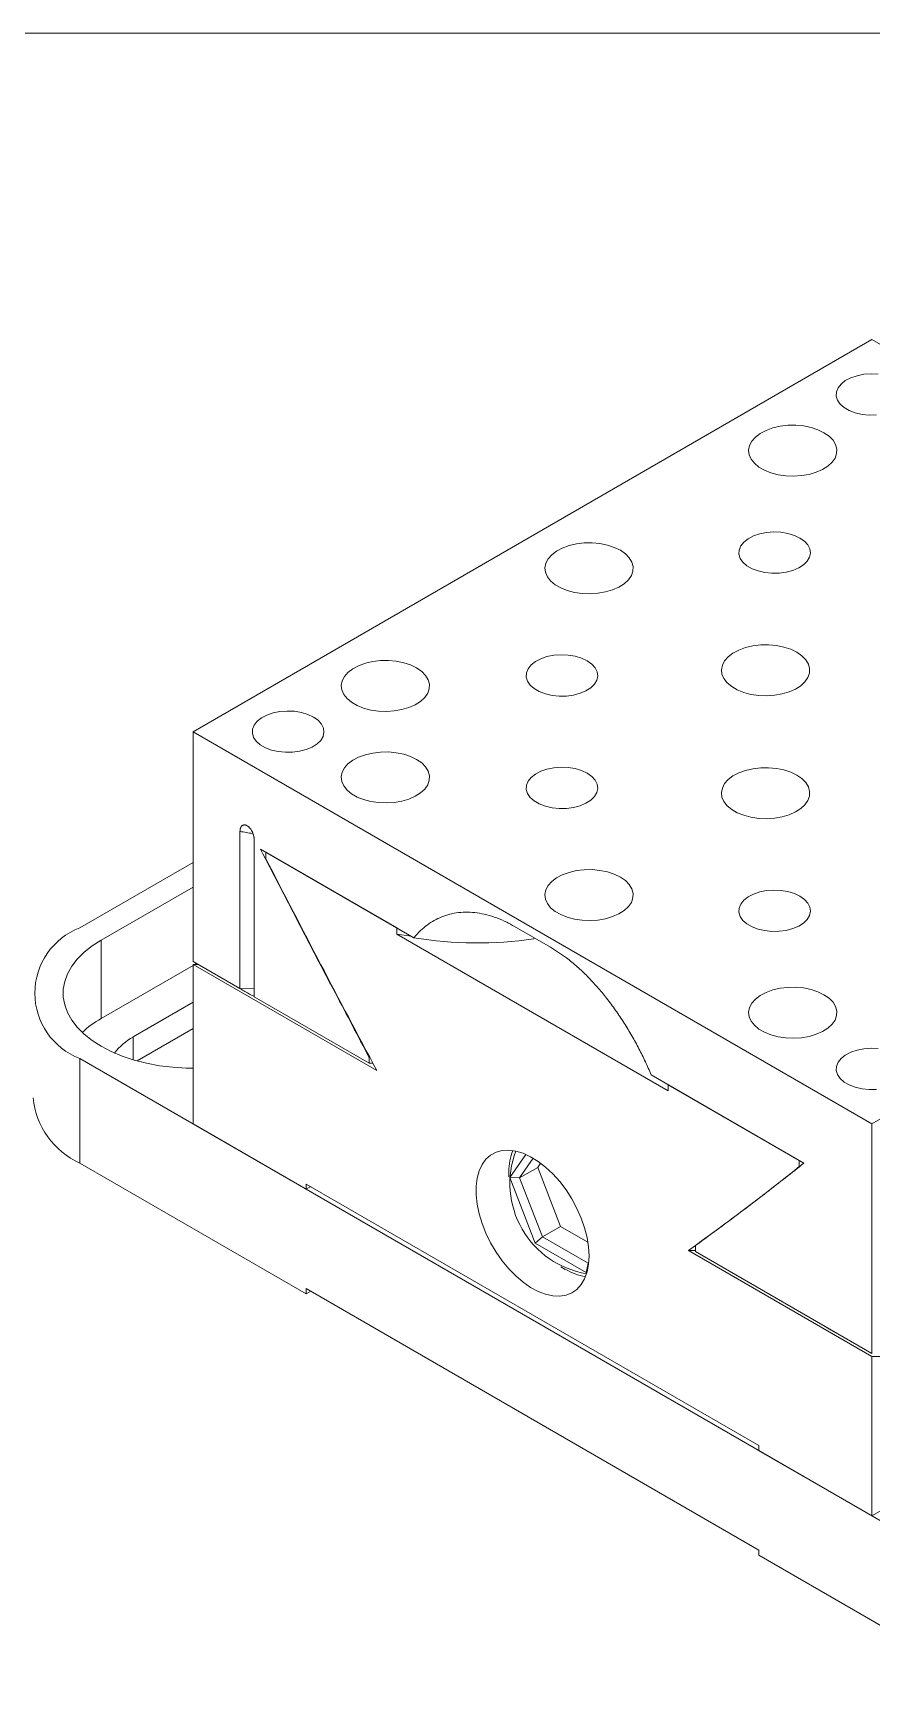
# Model space of a CAD drawing. Header units: inches. Extents: x 0.1 to 10.9, y 0 to 8.5.
# Drawn here: x 8.181 to 9.23, y 6.386 to 8.451 of the extents above; entities that cross this region are included whole.
import ezdxf

# ---------------------------------------------------------------- set-up
doc = ezdxf.new("R2010")
doc.units = ezdxf.units.IN
doc.header["$MEASUREMENT"] = 0

msp = doc.modelspace()

# ---------------------------------------------------------------- linework, layer by layer
at = {"color": 7, "linetype": 'Continuous', "lineweight": 0}
for p, q in [((0.0622, 8.4506), (10.9445, 8.4506)), ((9.2298, 8.0677), (8.3813, 7.5778)), ((10.0783, 7.5778), (9.2298, 8.0677)), ((8.3813, 7.2909), (8.3813, 7.5778)), ((8.3813, 7.5778), (9.2298, 7.088)), ((9.2298, 7.088), (10.0783, 7.5778)), ((8.4399, 7.4533), (8.4399, 7.257)), ((8.4576, 7.2468), (8.4576, 7.4431)), ((8.3813, 7.4145), (8.2398, 7.3328)), ((8.6572, 7.3205), (8.4657, 7.4311)), ((8.4723, 7.4272), (8.4723, 7.4194)), ((8.6358, 7.3328), (8.4723, 7.4272)), ((8.2664, 7.3175), (8.3813, 7.3838)), ((8.6358, 7.3251), (8.6358, 7.3328)), ((8.8282, 7.3085), (8.7829, 7.3346)), ((8.2664, 7.2195), (8.2664, 7.3175)), ((8.9752, 7.1291), (8.6358, 7.3251)), ((8.6539, 7.3224), (8.6358, 7.3251)), ((8.807, 7.3192), (8.8075, 7.3204)), ((8.4399, 7.257), (8.3813, 7.2909)), ((8.2664, 7.2195), (8.3813, 7.2858)), ((8.3813, 7.2872), (8.3813, 7.0879)), ((8.6109, 7.1546), (8.3813, 7.2872)), ((8.3878, 7.2871), (8.3813, 7.2872)), ((8.3836, 7.2871), (8.3856, 7.2883)), ((8.4399, 7.257), (8.4576, 7.2568)), ((8.3813, 7.2398), (8.3063, 7.1965)), ((8.6013, 7.1638), (8.4576, 7.2468)), ((8.3813, 7.2071), (8.3112, 7.1666)), ((8.2398, 7.1696), (9.3712, 6.5164)), ((8.2398, 7.1696), (8.2398, 7.0389)), ((8.6013, 7.1714), (8.6013, 7.1638)), ((8.6013, 7.1638), (8.6059, 7.1637)), ((9.1448, 7.039), (8.9539, 7.1493)), ((8.9752, 7.1369), (8.9752, 7.1291)), ((9.139, 7.0423), (8.9752, 7.1369)), ((8.3813, 7.0879), (8.5227, 7.0063)), ((9.2298, 6.801), (9.2298, 7.088)), ((9.2298, 6.5981), (10.0783, 7.0879)), ((8.7772, 7.021), (8.7973, 7.0497)), ((8.8065, 7.0449), (8.7894, 7.0205)), ((9.139, 7.0345), (9.139, 7.0423)), ((8.2398, 7.0389), (8.5227, 6.8756)), ((8.7761, 7.0282), (8.7761, 7.0216)), ((8.809, 6.939), (8.7772, 7.021)), ((8.7894, 7.0205), (8.7772, 7.021)), ((8.812, 7.0336), (8.7894, 7.0205)), ((8.7894, 7.0205), (8.818, 6.9469)), ((8.8157, 7.0388), (8.812, 7.0336)), ((8.812, 7.0336), (8.8406, 6.9599)), ((9.0884, 6.6862), (8.5227, 7.0128)), ((8.5227, 7.0128), (8.5227, 7.0063)), ((8.5227, 7.0063), (8.5283, 7.0095)), ((8.8406, 6.9599), (8.818, 6.9469)), ((8.8406, 6.9599), (8.8748, 6.9402)), ((8.818, 6.9469), (8.809, 6.939)), ((8.8727, 6.9022), (8.809, 6.939)), ((8.818, 6.9469), (8.8751, 6.9139)), ((9.2298, 6.7973), (9.0005, 6.9297)), ((9.0092, 6.9296), (9.0005, 6.9297)), ((9.0092, 6.9284), (9.0092, 6.9359)), ((9.2298, 6.801), (9.0092, 6.9284)), ((8.8409, 6.9095), (8.8465, 6.9062)), ((8.8751, 6.9139), (8.8727, 6.9022)), ((8.874, 6.904), (8.8727, 6.9022)), ((8.8751, 6.9139), (8.8759, 6.9149)), ((8.5227, 6.8822), (8.5227, 6.8756)), ((9.0884, 6.5556), (8.5227, 6.8822)), ((8.5227, 6.8756), (8.5283, 6.8789)), ((9.1766, 6.8315), (9.1726, 6.8341)), ((9.2298, 6.7973), (9.2298, 6.5981)), ((9.0884, 6.6797), (9.0884, 6.6862)), ((9.0884, 6.6797), (9.2298, 6.5981)), ((9.0884, 6.5556), (9.0884, 6.5491)), ((9.0884, 6.5491), (9.3712, 6.3858))]:
    msp.add_line(p, q, dxfattribs=at)
at = {"color": 8, "linetype": 'Continuous', "lineweight": 0}
msp.add_line((8.3063, 7.168), (8.3063, 7.1965), dxfattribs=at)
at = {"color": 7, "linetype": 'Continuous', "lineweight": 0, "flags": 128}
for points in [[(9.2377, 8.0246), (9.2287, 8.025), (9.2197, 8.0243), (9.2111, 8.0226), (9.2033, 8.02), (9.1965, 8.0165), (9.1912, 8.0122), (9.1874, 8.0075), (9.1853, 8.0024), (9.1851, 7.9971), (9.1867, 7.992), (9.1901, 7.9871), (9.1951, 7.9828), (9.2015, 7.9791), (9.209, 7.9762), (9.2175, 7.9742), (9.2264, 7.9733), (9.2354, 7.9735)], [(9.1698, 7.9514), (9.1622, 7.9551), (9.1536, 7.9579), (9.1443, 7.9598), (9.1345, 7.9607), (9.1246, 7.9606), (9.1149, 7.9594), (9.1057, 7.9573), (9.0974, 7.9543), (9.09, 7.9504), (9.0841, 7.9459), (9.0796, 7.9408), (9.0767, 7.9353), (9.0756, 7.9296), (9.0763, 7.9239), (9.0787, 7.9184), (9.0828, 7.9132), (9.0884, 7.9085), (9.0954, 7.9044), (9.1036, 7.9012), (9.1126, 7.8988), (9.1222, 7.8974), (9.132, 7.897), (9.1419, 7.8977), (9.1513, 7.8993), (9.1602, 7.9019), (9.168, 7.9054), (9.1747, 7.9096), (9.18, 7.9144), (9.1837, 7.9197), (9.1856, 7.9253), (9.1859, 7.931), (9.1843, 7.9367), (9.1811, 7.9421), (9.1762, 7.947), (9.1698, 7.9514)], [(9.1398, 7.8198), (9.1328, 7.8231), (9.1248, 7.8256), (9.1161, 7.827), (9.107, 7.8274), (9.098, 7.8267), (9.0895, 7.825), (9.0816, 7.8224), (9.0749, 7.8189), (9.0696, 7.8147), (9.0658, 7.8099), (9.0637, 7.8048), (9.0635, 7.7996), (9.0651, 7.7944), (9.0685, 7.7896), (9.0734, 7.7852), (9.0799, 7.7815), (9.0874, 7.7786), (9.0958, 7.7767), (9.1048, 7.7758), (9.1138, 7.7759), (9.1227, 7.7771), (9.1309, 7.7793), (9.1382, 7.7824), (9.1443, 7.7862), (9.1489, 7.7907), (9.1518, 7.7957), (9.153, 7.8009), (9.1523, 7.8061), (9.1498, 7.8111), (9.1456, 7.8158), (9.1398, 7.8198)], [(8.9153, 7.8045), (8.9077, 7.8081), (8.8991, 7.811), (8.8897, 7.8128), (8.8799, 7.8137), (8.8701, 7.8136), (8.8604, 7.8125), (8.8512, 7.8103), (8.8428, 7.8073), (8.8355, 7.8034), (8.8295, 7.7989), (8.825, 7.7938), (8.8222, 7.7883), (8.821, 7.7827), (8.8217, 7.777), (8.8241, 7.7714), (8.8282, 7.7662), (8.8339, 7.7615), (8.8409, 7.7575), (8.849, 7.7542), (8.858, 7.7519), (8.8676, 7.7505), (8.8775, 7.7501), (8.8873, 7.7507), (8.8968, 7.7524), (8.9056, 7.755), (8.9135, 7.7584), (8.9202, 7.7626), (8.9254, 7.7675), (8.9291, 7.7728), (8.9311, 7.7784), (8.9313, 7.7841), (8.9298, 7.7897), (8.9265, 7.7951), (8.9216, 7.8001), (8.9153, 7.8045)], [(9.1359, 7.6771), (9.1283, 7.6808), (9.1197, 7.6836), (9.1103, 7.6855), (9.1006, 7.6864), (9.0907, 7.6863), (9.081, 7.6851), (9.0718, 7.683), (9.0634, 7.6799), (9.0561, 7.6761), (9.0501, 7.6715), (9.0456, 7.6665), (9.0428, 7.661), (9.0417, 7.6553), (9.0423, 7.6496), (9.0447, 7.6441), (9.0488, 7.6389), (9.0545, 7.6342), (9.0615, 7.6301), (9.0696, 7.6269), (9.0786, 7.6245), (9.0882, 7.6231), (9.0981, 7.6227), (9.1079, 7.6234), (9.1174, 7.625), (9.1262, 7.6276), (9.1341, 7.6311), (9.1408, 7.6353), (9.146, 7.6401), (9.1497, 7.6454), (9.1517, 7.651), (9.1519, 7.6567), (9.1504, 7.6624), (9.1471, 7.6678), (9.1422, 7.6727), (9.1359, 7.6771)], [(8.6607, 7.6575), (8.6531, 7.6612), (8.6445, 7.664), (8.6352, 7.6659), (8.6254, 7.6668), (8.6155, 7.6667), (8.6058, 7.6655), (8.5966, 7.6634), (8.5882, 7.6603), (8.5809, 7.6565), (8.5749, 7.6519), (8.5704, 7.6469), (8.5676, 7.6414), (8.5665, 7.6357), (8.5672, 7.63), (8.5696, 7.6245), (8.5737, 7.6193), (8.5793, 7.6146), (8.5863, 7.6105), (8.5944, 7.6073), (8.6034, 7.6049), (8.613, 7.6035), (8.6229, 7.6031), (8.6327, 7.6038), (8.6422, 7.6054), (8.651, 7.608), (8.6589, 7.6115), (8.6656, 7.6157), (8.6709, 7.6205), (8.6745, 7.6258), (8.6765, 7.6314), (8.6768, 7.6371), (8.6752, 7.6428), (8.6719, 7.6482), (8.6671, 7.6531), (8.6607, 7.6575)], [(8.874, 7.6663), (8.8669, 7.6697), (8.8589, 7.6721), (8.8502, 7.6735), (8.8412, 7.6739), (8.8322, 7.6733), (8.8236, 7.6716), (8.8158, 7.6689), (8.8091, 7.6654), (8.8037, 7.6612), (8.7999, 7.6564), (8.7979, 7.6513), (8.7976, 7.6461), (8.7992, 7.6409), (8.8026, 7.6361), (8.8076, 7.6317), (8.814, 7.628), (8.8216, 7.6251), (8.83, 7.6232), (8.8389, 7.6223), (8.848, 7.6224), (8.8568, 7.6236), (8.865, 7.6258), (8.8723, 7.6289), (8.8784, 7.6327), (8.883, 7.6373), (8.8859, 7.6422), (8.8871, 7.6474), (8.8864, 7.6526), (8.8839, 7.6577), (8.8797, 7.6623), (8.874, 7.6663)], [(8.5317, 7.5961), (8.5247, 7.5994), (8.5167, 7.6019), (8.508, 7.6033), (8.4989, 7.6037), (8.4899, 7.603), (8.4813, 7.6013), (8.4735, 7.5987), (8.4668, 7.5952), (8.4614, 7.591), (8.4577, 7.5862), (8.4556, 7.5811), (8.4554, 7.5759), (8.457, 7.5707), (8.4603, 7.5659), (8.4653, 7.5615), (8.4717, 7.5578), (8.4793, 7.5549), (8.4877, 7.553), (8.4967, 7.5521), (8.5057, 7.5522), (8.5145, 7.5534), (8.5228, 7.5556), (8.5301, 7.5587), (8.5362, 7.5625), (8.5408, 7.567), (8.5437, 7.572), (8.5448, 7.5772), (8.5442, 7.5824), (8.5417, 7.5874), (8.5375, 7.5921), (8.5317, 7.5961)], [(8.6607, 7.5432), (8.6531, 7.5469), (8.6445, 7.5497), (8.6352, 7.5516), (8.6254, 7.5525), (8.6155, 7.5524), (8.6058, 7.5512), (8.5966, 7.5491), (8.5882, 7.5461), (8.5809, 7.5422), (8.5749, 7.5377), (8.5704, 7.5326), (8.5676, 7.5271), (8.5665, 7.5214), (8.5672, 7.5157), (8.5696, 7.5102), (8.5737, 7.505), (8.5793, 7.5003), (8.5863, 7.4962), (8.5944, 7.493), (8.6034, 7.4906), (8.613, 7.4892), (8.6229, 7.4888), (8.6327, 7.4895), (8.6422, 7.4911), (8.651, 7.4937), (8.6589, 7.4972), (8.6656, 7.5014), (8.6709, 7.5062), (8.6745, 7.5115), (8.6765, 7.5171), (8.6768, 7.5228), (8.6752, 7.5285), (8.6719, 7.5339), (8.6671, 7.5388), (8.6607, 7.5432)], [(8.874, 7.5259), (8.8669, 7.5292), (8.8589, 7.5317), (8.8502, 7.5331), (8.8412, 7.5335), (8.8322, 7.5328), (8.8236, 7.5311), (8.8158, 7.5285), (8.8091, 7.525), (8.8037, 7.5208), (8.7999, 7.516), (8.7979, 7.5109), (8.7976, 7.5057), (8.7992, 7.5005), (8.8026, 7.4957), (8.8076, 7.4913), (8.814, 7.4876), (8.8216, 7.4847), (8.83, 7.4828), (8.8389, 7.4818), (8.848, 7.482), (8.8568, 7.4832), (8.865, 7.4853), (8.8723, 7.4884), (8.8784, 7.4923), (8.883, 7.4968), (8.8859, 7.5018), (8.8871, 7.507), (8.8864, 7.5122), (8.8839, 7.5172), (8.8797, 7.5219), (8.874, 7.5259)], [(9.1359, 7.5236), (9.1283, 7.5273), (9.1197, 7.5301), (9.1103, 7.532), (9.1006, 7.5329), (9.0907, 7.5328), (9.081, 7.5316), (9.0718, 7.5295), (9.0634, 7.5265), (9.0561, 7.5226), (9.0501, 7.5181), (9.0456, 7.513), (9.0428, 7.5075), (9.0417, 7.5018), (9.0423, 7.4961), (9.0447, 7.4906), (9.0488, 7.4854), (9.0545, 7.4807), (9.0615, 7.4766), (9.0696, 7.4734), (9.0786, 7.471), (9.0882, 7.4696), (9.0981, 7.4692), (9.1079, 7.4699), (9.1174, 7.4715), (9.1262, 7.4741), (9.1341, 7.4776), (9.1408, 7.4818), (9.146, 7.4866), (9.1497, 7.4919), (9.1517, 7.4975), (9.1519, 7.5032), (9.1504, 7.5089), (9.1471, 7.5143), (9.1422, 7.5193), (9.1359, 7.5236)], [(8.9153, 7.3963), (8.9077, 7.3999), (8.8991, 7.4028), (8.8897, 7.4046), (8.8799, 7.4055), (8.8701, 7.4054), (8.8604, 7.4043), (8.8512, 7.4021), (8.8428, 7.3991), (8.8355, 7.3952), (8.8295, 7.3907), (8.825, 7.3856), (8.8222, 7.3801), (8.821, 7.3745), (8.8217, 7.3688), (8.8241, 7.3632), (8.8282, 7.358), (8.8339, 7.3533), (8.8409, 7.3493), (8.849, 7.346), (8.858, 7.3437), (8.8676, 7.3423), (8.8775, 7.3419), (8.8873, 7.3425), (8.8968, 7.3442), (8.9056, 7.3468), (8.9135, 7.3502), (8.9202, 7.3544), (8.9254, 7.3593), (8.9291, 7.3646), (8.9311, 7.3702), (8.9313, 7.3759), (8.9298, 7.3815), (8.9265, 7.3869), (8.9216, 7.3919), (8.9153, 7.3963)], [(9.1398, 7.3724), (9.1328, 7.3757), (9.1248, 7.3782), (9.1161, 7.3796), (9.107, 7.38), (9.098, 7.3793), (9.0895, 7.3777), (9.0816, 7.375), (9.0749, 7.3715), (9.0696, 7.3673), (9.0658, 7.3625), (9.0637, 7.3574), (9.0635, 7.3522), (9.0651, 7.347), (9.0685, 7.3422), (9.0734, 7.3378), (9.0799, 7.3341), (9.0874, 7.3312), (9.0958, 7.3293), (9.1048, 7.3284), (9.1138, 7.3285), (9.1227, 7.3297), (9.1309, 7.3319), (9.1382, 7.335), (9.1443, 7.3388), (9.1489, 7.3434), (9.1518, 7.3483), (9.153, 7.3535), (9.1523, 7.3587), (9.1498, 7.3637), (9.1456, 7.3684), (9.1398, 7.3724)], [(8.2664, 7.3175), (8.2551, 7.3102), (8.2451, 7.3023), (8.2366, 7.2938), (8.2296, 7.2848), (8.2244, 7.2755), (8.2209, 7.2659), (8.2191, 7.2561), (8.2191, 7.2463), (8.2209, 7.2365), (8.2244, 7.2269), (8.2296, 7.2176), (8.2366, 7.2086), (8.2451, 7.2001), (8.2551, 7.1922), (8.2664, 7.1849), (8.2791, 7.1783), (8.2928, 7.1726), (8.3075, 7.1677), (8.3231, 7.1637), (8.3392, 7.1606), (8.3559, 7.1586), (8.3728, 7.1576), (8.3813, 7.1575)], [(9.1698, 7.2493), (9.1622, 7.253), (9.1536, 7.2558), (9.1443, 7.2577), (9.1345, 7.2586), (9.1246, 7.2585), (9.1149, 7.2573), (9.1057, 7.2552), (9.0974, 7.2521), (9.09, 7.2483), (9.0841, 7.2437), (9.0796, 7.2387), (9.0767, 7.2332), (9.0756, 7.2275), (9.0763, 7.2218), (9.0787, 7.2163), (9.0828, 7.2111), (9.0884, 7.2064), (9.0954, 7.2023), (9.1036, 7.1991), (9.1126, 7.1967), (9.1222, 7.1953), (9.132, 7.1949), (9.1419, 7.1956), (9.1513, 7.1972), (9.1602, 7.1998), (9.168, 7.2033), (9.1747, 7.2075), (9.18, 7.2123), (9.1837, 7.2176), (9.1856, 7.2232), (9.1859, 7.2289), (9.1843, 7.2346), (9.1811, 7.24), (9.1762, 7.2449), (9.1698, 7.2493)], [(9.2377, 7.182), (9.2287, 7.1824), (9.2197, 7.1818), (9.2111, 7.1801), (9.2033, 7.1774), (9.1965, 7.1739), (9.1912, 7.1697), (9.1874, 7.1649), (9.1853, 7.1598), (9.1851, 7.1546), (9.1867, 7.1495), (9.1901, 7.1446), (9.1951, 7.1402), (9.2015, 7.1365), (9.209, 7.1337), (9.2175, 7.1317), (9.2264, 7.1308), (9.2354, 7.1309)], [(8.8762, 6.923), (8.8756, 6.9343), (8.8737, 6.946), (8.8706, 6.9581), (8.8664, 6.9703), (8.861, 6.9824), (8.8547, 6.9942), (8.8475, 7.0054), (8.8395, 7.0158), (8.8309, 7.0254), (8.8219, 7.0338), (8.8126, 7.041), (8.8032, 7.0468), (8.7938, 7.0512), (8.7846, 7.0539), (8.7758, 7.0551), (8.7675, 7.0546), (8.7599, 7.0526), (8.7531, 7.0489), (8.7472, 7.0437), (8.7424, 7.0371), (8.7387, 7.0292), (8.7362, 7.0201), (8.735, 7.01), (8.735, 6.9991), (8.7362, 6.9876), (8.7387, 6.9756), (8.7424, 6.9635), (8.7472, 6.9513), (8.7531, 6.9393), (8.7599, 6.9278), (8.7675, 6.917), (8.7758, 6.907), (8.7846, 6.898), (8.7938, 6.8901), (8.8032, 6.8836), (8.8126, 6.8785), (8.8219, 6.875), (8.8309, 6.873), (8.8395, 6.8726), (8.8475, 6.8739), (8.8547, 6.8768), (8.861, 6.8812), (8.8664, 6.8871), (8.8706, 6.8944), (8.8737, 6.9029), (8.8756, 6.9125), (8.8762, 6.923)]]:
    msp.add_lwpolyline(points, dxfattribs=at)
at = {"color": 8, "linetype": 'Continuous', "lineweight": 0}
msp.add_arc((8.5146, 7.8612), 0.4147, 259.6244, 261.8559, dxfattribs=at)
at = {"color": 7, "linetype": 'Continuous', "lineweight": 0}
for centre, radius, start, end in [((8.2708, 7.2512), 0.0873, 110.7834, 249.2166), ((8.7362, 7.7925), 0.4786, 260.5023, 278.5095), ((8.3275, 7.1113), 0.1243, 119.4458, 132.9786), ((8.3395, 7.1349), 0.0699, 118.2926, 143.5418), ((8.2814, 7.1305), 0.1006, 185.6948, 245.6253), ((8.8465, 7.0294), 0.0704, 158.9736, 180.9664), ((8.8915, 7.0135), 0.1142, 159.2751, 260.7195), ((8.8823, 6.9654), 0.0691, 238.8273, 261.2219), ((9.2299, 7.5417), 0.7444, 269.9912, 294.7138)]:
    msp.add_arc(centre, radius, start, end, dxfattribs=at)
for points, knots in [([(8.4576, 7.4431), (8.4576, 7.4435), (8.4576, 7.4443), (8.4575, 7.4456), (8.4572, 7.4469), (8.4569, 7.4482), (8.4565, 7.4496), (8.4561, 7.4509), (8.4556, 7.4521), (8.4551, 7.4531), (8.4546, 7.4541), (8.4538, 7.4554), (8.453, 7.4565), (8.4522, 7.4575), (8.4516, 7.4582), (8.4509, 7.4588), (8.4502, 7.4594), (8.4495, 7.46), (8.4486, 7.4605), (8.4476, 7.461), (8.4463, 7.4614), (8.4452, 7.4615), (8.4441, 7.4613), (8.4431, 7.4609), (8.4423, 7.4603), (8.4417, 7.4596), (8.4412, 7.4589), (8.4408, 7.458), (8.4404, 7.4569), (8.4402, 7.456), (8.44, 7.455), (8.44, 7.4541), (8.44, 7.4535), (8.4399, 7.4533)], [0, 0, 0, 0, 0.034304, 0.068848, 0.102976, 0.137354, 0.17257, 0.208102, 0.234563, 0.261182, 0.288338, 0.315699, 0.360783, 0.38388, 0.407152, 0.429648, 0.452327, 0.475613, 0.499117, 0.539918, 0.58193, 0.622473, 0.664004, 0.708475, 0.753919, 0.779588, 0.805399, 0.857949, 0.887877, 0.917979, 0.948605, 0.979403, 1, 1, 1, 1]), ([(8.4657, 7.4311), (8.4811, 7.401), (8.512, 7.3409), (8.5573, 7.2544), (8.5872, 7.1979), (8.6013, 7.1714)], [0, 0, 0, 0, 0.346273, 0.692585, 1, 1, 1, 1]), ([(8.7829, 7.3346), (8.7797, 7.3364), (8.7723, 7.3405), (8.7607, 7.3454), (8.7483, 7.3493), (8.7362, 7.3518), (8.7244, 7.3527), (8.7129, 7.3521), (8.7021, 7.3501), (8.692, 7.3467), (8.6825, 7.3422), (8.6737, 7.3365), (8.6651, 7.3294), (8.6599, 7.3236), (8.6572, 7.3205)], [0, 0, 0, 0, 0.063265, 0.145808, 0.229137, 0.312145, 0.395862, 0.481676, 0.568148, 0.651127, 0.734596, 0.819477, 0.904797, 1, 1, 1, 1]), ([(8.9539, 7.1493), (8.9515, 7.1547), (8.9467, 7.1656), (8.9386, 7.1819), (8.9298, 7.1981), (8.92, 7.2141), (8.9095, 7.2299), (8.8984, 7.2449), (8.8866, 7.259), (8.8744, 7.2722), (8.8614, 7.2845), (8.846, 7.2973), (8.8348, 7.3043), (8.8282, 7.3085)], [0, 0, 0, 0, 0.083413, 0.167198, 0.25336, 0.340002, 0.428272, 0.517166, 0.603354, 0.690253, 0.779596, 0.869875, 1, 1, 1, 1]), ([(8.4571, 7.2474), (8.4536, 7.2492), (8.4486, 7.2518), (8.4431, 7.255), (8.4411, 7.2564), (8.4402, 7.257)], [0, 0, 0, 0, 0.562994, 0.806444, 1, 1, 1, 1]), ([(9.0092, 6.9359), (9.0162, 6.9411), (9.0303, 6.9513), (9.0601, 6.9734), (9.0985, 7.0024), (9.1294, 7.0268), (9.1448, 7.039)], [0, 0, 0, 0, 0.153707, 0.307415, 0.653691, 1, 1, 1, 1]), ([(9.1827, 6.8282), (9.1823, 6.8284), (9.1802, 6.8295), (9.1782, 6.8306), (9.1766, 6.8315)], [0, 0, 0, 0, 0.155982, 1, 1, 1, 1])]:
    msp.add_open_spline(points, degree=3, knots=knots, dxfattribs=at)
for points in [[(8.4723, 7.4194), (8.5177, 7.3309), (8.564, 7.2426), (8.6109, 7.1546)], [(9.0005, 6.9297), (9.0473, 6.9636), (9.0936, 6.9984), (9.139, 7.0345)]]:
    msp.add_open_spline(points, degree=3, dxfattribs=at)

doc.saveas('drawing.dxf')
